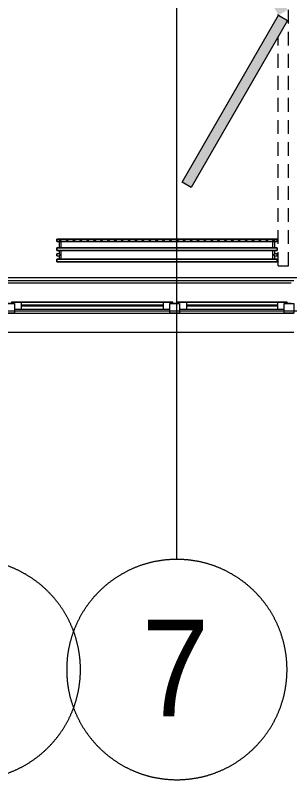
# Model space of a CAD drawing. Header units: millimetres. Extents: x 3914 to 443608, y -156176 to 78197.
# Drawn here: x 332756 to 334749, y -149483 to -143931 of the extents above; entities that cross this region are included whole.
import ezdxf

# ---------------------------------------------------------------- set-up
doc = ezdxf.new("R2010")
doc.units = ezdxf.units.MM
doc.linetypes.add('200_ШТРИХ__ш1_п0_6_', pattern=[160, 100, -60])
doc.linetypes.add('50_200_ШТРИХ_1Т_ш5_п1_п1_', pattern=[700, 500, -100, 0, -100])
doc.layers.add('A-AREA-PATT-3', color=7, linetype='Continuous', lineweight=5, true_color=0xe6fae8, transparency=1)
for name, color, linetype, lineweight, true_color in [('A-DOOR-3', 7, '200_ШТРИХ__ш1_п0_6_', 5, 0xc0c0c0), ('A-DOOR-FRAM-1', 7, 'Continuous', 5, 0xc0c0c0), ('M-EQPM-1', 7, 'Continuous', 9, 0xb2b2b2)]:
    doc.layers.add(name, color=color, linetype=linetype, lineweight=lineweight, true_color=true_color)
for name, color, linetype, lineweight in [('A-FLOR', 7, 'Continuous', 9), ('A-GLAZ', 7, 'Continuous', 9), ('A-GLAZ-1', 7, 'Continuous', 5), ('A-WALL', 7, 'Continuous', 5), ('I-WALL', 7, 'Continuous', 5), ('Оси', 7, 'Continuous', 9), ('Оси-1', 7, '50_200_ШТРИХ_1Т_ш5_п1_п1_', 9)]:
    doc.layers.add(name, color=color, linetype=linetype, lineweight=lineweight)
doc.styles.add('Arial', font='arial.ttf', dxfattribs={"width": 0.9, "height": 700})

# ---------------------------------------------------------------- blocks, each defined once
blk = doc.blocks.new('120_Окно_СКБ_2Ст - 120_Окно_СКБ_2Ст 2100х2500 _мал створка СЛЕВА_-V531-Объем проектирования 3 этажа')
at = {"layer": 'A-GLAZ'}
for p, q in [((-1050, -127), (-1050, -57)), ((-1050, -57), (-980, -57)), ((-980, -57), (-980, -127)), ((-220, -87), (-980, -87)), ((-980, -87), (-980, -127)), ((-930, -137), (-930, -87)), ((-270, -137), (-270, -87)), ((-220, -127), (-220, -57)), ((-220, -57), (-150, -57)), ((-220, -127), (-220, -87)), ((-150, -57), (-150, -127)), ((980, -87), (-150, -87)), ((-150, -87), (-150, -127)), ((-100, -137), (-100, -87)), ((930, -137), (930, -87)), ((980, -127), (980, -57)), ((980, -57), (1050, -57)), ((980, -127), (980, -87)), ((1050, -57), (1050, -127)), ((-980, -127), (-1050, -127)), ((-980, -127), (-1000, -127)), ((-1000, -127), (-1000, -137)), ((-1000, -137), (-200, -137)), ((-200, -137), (-1000, -137)), ((-150, -127), (-220, -127)), ((-200, -127), (-220, -127)), ((-200, -137), (-200, -127)), ((-150, -127), (-170, -127)), ((-170, -127), (-170, -137)), ((-170, -137), (1000, -137)), ((1000, -137), (-170, -137)), ((1050, -127), (980, -127)), ((1000, -127), (980, -127)), ((1000, -137), (1000, -127))]:
    blk.add_line(p, q, dxfattribs=at)
at = {"layer": 'A-GLAZ-1'}
for p, q in [((1050, -57), (-1050, -57)), ((-930, -107), (-270, -107)), ((-100, -107), (930, -107)), ((-1030, -127), (-1000, -127)), ((-270, -117), (-930, -117)), ((-200, -127), (-170, -127)), ((930, -117), (-100, -117)), ((1000, -127), (1030, -127))]:
    blk.add_line(p, q, dxfattribs=at)
blk = doc.blocks.new('radiator_prado_classic_z_tip_30_po exemplyaru - Classic Z Тип 30-500-V652-Объем проектирования 3 этажа')
at = {"layer": 'M-EQPM-1'}
for p, q in [((0, 228), (0, 210)), ((1600, 228), (0, 228)), ((0, 210), (0, 228)), ((0, 228), (12.5, 228)), ((12.5, 228), (37.5, 228)), ((37.5, 228), (12.5, 228)), ((12.5, 228), (37.5, 228)), ((12.5, 228), (17.5, 223)), ((12.5, 228), (17.5, 223)), ((32.5, 223), (17.5, 223)), ((17.5, 223), (32.5, 223)), ((32.5, 223), (37.5, 228)), ((37.5, 228), (32.5, 223)), ((37.5, 228), (62.5, 228)), ((62.5, 228), (87.5, 228)), ((87.5, 228), (62.5, 228)), ((62.5, 228), (87.5, 228)), ((62.5, 228), (67.5, 223)), ((62.5, 228), (67.5, 223)), ((82.5, 223), (67.5, 223)), ((67.5, 223), (82.5, 223)), ((82.5, 223), (87.5, 228)), ((87.5, 228), (82.5, 223)), ((87.5, 228), (112.5, 228)), ((112.5, 228), (137.5, 228)), ((137.5, 228), (112.5, 228)), ((112.5, 228), (137.5, 228)), ((112.5, 228), (117.5, 223)), ((112.5, 228), (117.5, 223)), ((132.5, 223), (117.5, 223)), ((117.5, 223), (132.5, 223)), ((132.5, 223), (137.5, 228)), ((137.5, 228), (132.5, 223)), ((137.5, 228), (162.5, 228)), ((162.5, 228), (187.5, 228)), ((187.5, 228), (162.5, 228)), ((162.5, 228), (187.5, 228)), ((162.5, 228), (167.5, 223)), ((162.5, 228), (167.5, 223)), ((182.5, 223), (167.5, 223)), ((167.5, 223), (182.5, 223)), ((182.5, 223), (187.5, 228)), ((187.5, 228), (182.5, 223)), ((187.5, 228), (212.3, 228)), ((212.5, 228), (237.5, 228)), ((237.5, 228), (212.5, 228)), ((212.5, 228), (237.5, 228)), ((212.5, 228), (217.5, 223)), ((212.5, 228), (217.5, 223)), ((232.5, 223), (217.5, 223)), ((217.5, 223), (232.5, 223)), ((232.5, 223), (237.5, 228)), ((237.5, 228), (232.5, 223)), ((237.5, 228), (262.5, 228)), ((262.5, 228), (287.5, 228)), ((287.5, 228), (262.5, 228)), ((262.5, 228), (287.5, 228)), ((262.5, 228), (267.5, 223)), ((262.5, 228), (267.5, 223)), ((282.5, 223), (267.5, 223)), ((267.5, 223), (282.5, 223)), ((282.5, 223), (287.5, 228)), ((287.5, 228), (282.5, 223)), ((287.5, 228), (312.5, 228)), ((312.5, 228), (337.5, 228)), ((337.5, 228), (312.5, 228)), ((312.5, 228), (337.5, 228)), ((312.5, 228), (317.5, 223)), ((312.5, 228), (317.5, 223)), ((332.5, 223), (317.5, 223)), ((317.5, 223), (332.5, 223)), ((332.5, 223), (337.5, 228)), ((337.5, 228), (332.5, 223)), ((337.5, 228), (362.5, 228)), ((362.5, 228), (387.5, 228)), ((387.5, 228), (362.5, 228)), ((362.5, 228), (387.5, 228)), ((362.5, 228), (367.5, 223)), ((362.5, 228), (367.5, 223)), ((382.5, 223), (367.5, 223)), ((367.5, 223), (382.5, 223)), ((382.5, 223), (387.5, 228)), ((387.5, 228), (382.5, 223)), ((387.5, 228), (412.5, 228)), ((412.5, 228), (437.5, 228)), ((437.5, 228), (412.5, 228)), ((412.5, 228), (437.5, 228)), ((412.5, 228), (417.5, 223)), ((412.5, 228), (417.5, 223)), ((432.5, 223), (417.5, 223)), ((417.5, 223), (432.5, 223)), ((432.5, 223), (437.5, 228)), ((437.5, 228), (432.5, 223)), ((437.5, 228), (462.5, 228)), ((462.5, 228), (487.5, 228)), ((487.5, 228), (462.5, 228)), ((462.5, 228), (487.5, 228)), ((462.5, 228), (467.5, 223)), ((462.5, 228), (467.5, 223)), ((482.5, 223), (467.5, 223)), ((467.5, 223), (482.5, 223)), ((482.5, 223), (487.5, 228)), ((487.5, 228), (482.5, 223)), ((487.5, 228), (512.5, 228)), ((512.5, 228), (537.5, 228)), ((537.5, 228), (512.5, 228)), ((512.5, 228), (537.5, 228)), ((512.5, 228), (517.5, 223)), ((512.5, 228), (517.5, 223)), ((532.5, 223), (517.5, 223)), ((517.5, 223), (532.5, 223)), ((532.5, 223), (537.5, 228)), ((537.5, 228), (532.5, 223)), ((537.5, 228), (562.5, 228)), ((562.5, 228), (587.5, 228)), ((587.5, 228), (562.5, 228)), ((562.5, 228), (587.5, 228)), ((562.5, 228), (567.5, 223)), ((562.5, 228), (567.5, 223)), ((582.5, 223), (567.5, 223)), ((567.5, 223), (582.5, 223)), ((582.5, 223), (587.5, 228)), ((587.5, 228), (582.5, 223)), ((587.5, 228), (612.5, 228)), ((612.5, 228), (637.5, 228)), ((637.5, 228), (612.5, 228)), ((612.5, 228), (637.5, 228)), ((612.5, 228), (617.5, 223)), ((612.5, 228), (617.5, 223)), ((632.5, 223), (617.5, 223)), ((617.5, 223), (632.5, 223)), ((632.5, 223), (637.5, 228)), ((637.5, 228), (632.5, 223)), ((637.5, 228), (662.5, 228)), ((662.5, 228), (687.5, 228)), ((687.5, 228), (662.5, 228)), ((662.5, 228), (687.5, 228)), ((662.5, 228), (667.5, 223)), ((662.5, 228), (667.5, 223)), ((682.5, 223), (667.5, 223)), ((667.5, 223), (682.5, 223)), ((682.5, 223), (687.5, 228)), ((687.5, 228), (682.5, 223)), ((687.5, 228), (712.5, 228)), ((712.5, 228), (737.5, 228)), ((737.5, 228), (712.5, 228)), ((712.5, 228), (737.5, 228)), ((712.5, 228), (717.5, 223)), ((712.5, 228), (717.5, 223)), ((732.5, 223), (717.5, 223)), ((717.5, 223), (732.5, 223)), ((732.5, 223), (737.5, 228)), ((737.5, 228), (732.5, 223)), ((737.5, 228), (762.5, 228)), ((762.5, 228), (787.5, 228)), ((787.5, 228), (762.5, 228)), ((762.5, 228), (787.5, 228)), ((762.5, 228), (767.5, 223)), ((762.5, 228), (767.5, 223)), ((782.5, 223), (767.5, 223)), ((767.5, 223), (782.5, 223)), ((782.5, 223), (787.5, 228)), ((787.5, 228), (782.5, 223)), ((787.5, 228), (812.5, 228)), ((812.5, 228), (837.5, 228)), ((837.5, 228), (812.5, 228)), ((812.5, 228), (837.5, 228)), ((812.5, 228), (817.5, 223)), ((812.5, 228), (817.5, 223)), ((832.5, 223), (817.5, 223)), ((817.5, 223), (832.5, 223)), ((832.5, 223), (837.5, 228)), ((837.5, 228), (832.5, 223)), ((837.5, 228), (862.5, 228)), ((862.5, 228), (887.5, 228)), ((887.5, 228), (862.5, 228)), ((862.5, 228), (887.5, 228)), ((862.5, 228), (867.5, 223)), ((862.5, 228), (867.5, 223)), ((882.5, 223), (867.5, 223)), ((867.5, 223), (882.5, 223)), ((882.5, 223), (887.5, 228)), ((887.5, 228), (882.5, 223)), ((887.5, 228), (912.5, 228)), ((912.5, 228), (937.5, 228)), ((937.5, 228), (912.5, 228)), ((912.5, 228), (937.5, 228)), ((912.5, 228), (917.5, 223)), ((912.5, 228), (917.5, 223)), ((932.5, 223), (917.5, 223)), ((917.5, 223), (932.5, 223)), ((932.5, 223), (937.5, 228)), ((937.5, 228), (932.5, 223)), ((937.5, 228), (962.5, 228)), ((962.5, 228), (987.5, 228)), ((987.5, 228), (962.5, 228)), ((962.5, 228), (987.5, 228)), ((962.5, 228), (967.5, 223)), ((962.5, 228), (967.5, 223)), ((982.5, 223), (967.5, 223)), ((967.5, 223), (982.5, 223)), ((982.5, 223), (987.5, 228)), ((987.5, 228), (982.5, 223)), ((987.5, 228), (1012.5, 228)), ((1012.5, 228), (1037.5, 228)), ((1037.5, 228), (1012.5, 228)), ((1012.5, 228), (1037.5, 228)), ((1012.5, 228), (1017.5, 223)), ((1012.5, 228), (1017.5, 223)), ((1032.5, 223), (1017.5, 223)), ((1017.5, 223), (1032.5, 223)), ((1032.5, 223), (1037.5, 228)), ((1037.5, 228), (1032.5, 223)), ((1037.5, 228), (1062.5, 228)), ((1062.5, 228), (1087.5, 228)), ((1087.5, 228), (1062.5, 228)), ((1062.5, 228), (1087.5, 228)), ((1062.5, 228), (1067.5, 223)), ((1062.5, 228), (1067.5, 223)), ((1082.5, 223), (1067.5, 223)), ((1067.5, 223), (1082.5, 223)), ((1082.5, 223), (1087.5, 228)), ((1087.5, 228), (1082.5, 223)), ((1087.5, 228), (1112.5, 228)), ((1112.5, 228), (1137.5, 228)), ((1137.5, 228), (1112.5, 228)), ((1112.5, 228), (1137.5, 228)), ((1112.5, 228), (1117.5, 223)), ((1112.5, 228), (1117.5, 223)), ((1132.5, 223), (1117.5, 223)), ((1117.5, 223), (1132.5, 223)), ((1132.5, 223), (1137.5, 228)), ((1137.5, 228), (1132.5, 223)), ((1137.5, 228), (1162.5, 228)), ((1162.5, 228), (1187.5, 228)), ((1187.5, 228), (1162.5, 228)), ((1162.5, 228), (1187.5, 228)), ((1162.5, 228), (1167.5, 223)), ((1162.5, 228), (1167.5, 223)), ((1182.5, 223), (1167.5, 223)), ((1167.5, 223), (1182.5, 223)), ((1182.5, 223), (1187.5, 228)), ((1187.5, 228), (1182.5, 223)), ((1187.5, 228), (1212.5, 228)), ((1212.5, 228), (1237.5, 228)), ((1237.5, 228), (1212.5, 228)), ((1212.5, 228), (1237.5, 228)), ((1212.5, 228), (1217.5, 223)), ((1212.5, 228), (1217.5, 223)), ((1232.5, 223), (1217.5, 223)), ((1217.5, 223), (1232.5, 223)), ((1232.5, 223), (1237.5, 228)), ((1237.5, 228), (1232.5, 223)), ((1237.5, 228), (1262.5, 228)), ((1262.5, 228), (1287.5, 228)), ((1287.5, 228), (1262.5, 228)), ((1262.5, 228), (1287.5, 228)), ((1262.5, 228), (1267.5, 223)), ((1262.5, 228), (1267.5, 223)), ((1282.5, 223), (1267.5, 223)), ((1267.5, 223), (1282.5, 223)), ((1282.5, 223), (1287.5, 228)), ((1287.5, 228), (1282.5, 223)), ((1287.5, 228), (1312.5, 228)), ((1312.5, 228), (1337.5, 228)), ((1337.5, 228), (1312.5, 228)), ((1312.5, 228), (1337.5, 228)), ((1312.5, 228), (1317.5, 223)), ((1312.5, 228), (1317.5, 223)), ((1332.5, 223), (1317.5, 223)), ((1317.5, 223), (1332.5, 223)), ((1332.5, 223), (1337.5, 228)), ((1337.5, 228), (1332.5, 223)), ((1337.5, 228), (1362.5, 228)), ((1362.5, 228), (1387.5, 228)), ((1387.5, 228), (1362.5, 228)), ((1362.5, 228), (1387.5, 228)), ((1362.5, 228), (1367.5, 223)), ((1362.5, 228), (1367.5, 223)), ((1382.5, 223), (1367.5, 223)), ((1367.5, 223), (1382.5, 223)), ((1382.5, 223), (1387.5, 228)), ((1387.5, 228), (1382.5, 223)), ((1387.5, 228), (1412.5, 228)), ((1412.5, 228), (1437.5, 228)), ((1437.5, 228), (1412.5, 228)), ((1412.5, 228), (1437.5, 228)), ((1412.5, 228), (1417.5, 223)), ((1412.5, 228), (1417.5, 223)), ((1432.5, 223), (1417.5, 223)), ((1417.5, 223), (1432.5, 223)), ((1432.5, 223), (1437.5, 228)), ((1437.5, 228), (1432.5, 223)), ((1437.5, 228), (1462.5, 228)), ((1462.5, 228), (1487.5, 228)), ((1487.5, 228), (1462.5, 228)), ((1462.5, 228), (1487.5, 228)), ((1462.5, 228), (1467.5, 223)), ((1462.5, 228), (1467.5, 223)), ((1482.5, 223), (1467.5, 223)), ((1467.5, 223), (1482.5, 223)), ((1482.5, 223), (1487.5, 228)), ((1487.5, 228), (1482.5, 223)), ((1487.5, 228), (1512.5, 228)), ((1512.5, 228), (1537.5, 228)), ((1537.5, 228), (1512.5, 228)), ((1512.5, 228), (1537.5, 228)), ((1512.5, 228), (1517.5, 223)), ((1512.5, 228), (1517.5, 223)), ((1532.5, 223), (1517.5, 223)), ((1517.5, 223), (1532.5, 223)), ((1532.5, 223), (1537.5, 228)), ((1537.5, 228), (1532.5, 223)), ((1537.5, 228), (1562.5, 228)), ((1562.5, 228), (1587.5, 228)), ((1587.5, 228), (1562.5, 228)), ((1562.5, 228), (1587.5, 228)), ((1562.5, 228), (1567.5, 223)), ((1562.5, 228), (1567.5, 223)), ((1582.5, 223), (1567.5, 223)), ((1567.5, 223), (1582.5, 223)), ((1582.5, 223), (1587.5, 228)), ((1587.5, 228), (1582.5, 223)), ((1587.5, 228), (1600, 228)), ((1600, 210), (1600, 228)), ((1600, 228), (1600, 210)), ((0, 210), (1600, 210)), ((17.8, 210), (0, 210)), ((17.5, 210), (17.5, 164)), ((17.5, 210), (17.5, 164)), ((17.8, 210), (17.5, 210)), ((17.5, 210), (17.8, 210)), ((17.8, 210), (17.5, 210)), ((17.5, 210), (18.5, 210)), ((32.2, 210), (17.8, 210)), ((17.8, 210), (18.5, 210)), ((18.5, 210), (17.8, 210)), ((18.5, 210), (21.2, 210)), ((26.9, 210), (18.5, 210)), ((18.5, 210), (21.2, 210)), ((21.2, 210), (32.2, 210)), ((21.2, 210), (32.5, 210)), ((30.3, 210), (26.9, 210)), ((32.2, 210), (30.3, 210)), ((32.5, 210), (32.2, 210)), ((32.2, 210), (32.5, 210)), ((32.5, 210), (32.2, 210)), ((1567.8, 210), (32.2, 210)), ((32.5, 164), (32.5, 210)), ((32.5, 164), (32.5, 210)), ((1567.5, 210), (1567.5, 164)), ((1567.5, 210), (1567.5, 164)), ((1567.8, 210), (1567.5, 210)), ((1567.5, 210), (1568.5, 210)), ((1567.8, 210), (1567.5, 210)), ((1567.5, 210), (1567.8, 210)), ((1581.5, 210), (1567.8, 210)), ((1582.2, 210), (1567.8, 210)), ((1567.8, 210), (1571.2, 210)), ((1568.5, 210), (1582.5, 210)), ((1571.2, 210), (1582.2, 210)), ((1582.2, 210), (1581.5, 210)), ((1582.5, 210), (1582.2, 210)), ((1582.5, 210), (1582.2, 210)), ((1582.2, 210), (1582.5, 210)), ((1600, 210), (1582.2, 210)), ((1582.5, 164), (1582.5, 210)), ((1582.5, 164), (1582.5, 210)), ((1600, 164), (0, 164)), ((0, 164), (0, 146)), ((0, 146), (0, 164)), ((0, 164), (17.8, 164)), ((0, 146), (1600, 146)), ((18.5, 146), (0, 146)), ((17.5, 121.5), (0, 121.5)), ((17.5, 121.5), (0, 121.5)), ((0, 121.5), (0, 120.5)), ((0, 106.5), (0, 121.5)), ((0, 120.5), (0, 110.2)), ((0, 120.5), (0, 119.3)), ((0, 114), (0, 120.5)), ((0, 120.5), (0, 120.5)), ((0, 119.3), (0, 117.8)), ((0, 117.8), (0, 114)), ((0, 114), (0, 110.2)), ((0, 107.5), (0, 114)), ((17.8, 164), (17.5, 164)), ((17.5, 164), (17.8, 164)), ((17.8, 164), (17.5, 164)), ((17.5, 164), (18.5, 164)), ((17.5, 146), (17.5, 121.5)), ((17.5, 146), (17.5, 121.5)), ((17.5, 146), (17.8, 146)), ((17.8, 146), (17.5, 146)), ((17.5, 146), (17.8, 146)), ((25, 146), (17.5, 146)), ((32.2, 164), (17.8, 164)), ((17.8, 164), (19.7, 164)), ((19.7, 164), (17.8, 164)), ((17.8, 146), (18.5, 146)), ((18.5, 146), (17.8, 146)), ((17.8, 146), (18.5, 146)), ((18.5, 164), (26.9, 164)), ((18.5, 146), (32.2, 146)), ((26.9, 146), (18.5, 146)), ((18.5, 146), (23.1, 146)), ((19.7, 164), (23.1, 164)), ((23.1, 164), (19.7, 164)), ((23.1, 164), (32.2, 164)), ((32.2, 164), (23.1, 164)), ((23.1, 146), (28.8, 146)), ((32.2, 146), (25, 146)), ((26.9, 164), (32.5, 164)), ((30.3, 146), (26.9, 146)), ((28.8, 146), (32.2, 146)), ((32.2, 146), (30.3, 146)), ((32.5, 164), (32.2, 164)), ((32.2, 164), (32.5, 164)), ((32.5, 164), (32.2, 164)), ((32.2, 164), (1567.8, 164)), ((32.2, 146), (32.5, 146)), ((32.5, 146), (32.2, 146)), ((32.2, 146), (32.5, 146)), ((32.5, 146), (32.2, 146)), ((1567.8, 146), (32.2, 146)), ((32.5, 82), (32.5, 146)), ((32.5, 82), (32.5, 146)), ((1567.8, 164), (1567.5, 164)), ((1567.5, 164), (1571.2, 164)), ((1567.8, 164), (1567.5, 164)), ((1567.5, 164), (1567.8, 164)), ((1567.5, 146), (1567.5, 82)), ((1567.5, 146), (1567.5, 82)), ((1567.5, 146), (1567.8, 146)), ((1573.1, 146), (1567.5, 146)), ((1567.5, 146), (1567.8, 146)), ((1567.8, 146), (1567.5, 146)), ((1581.5, 164), (1567.8, 164)), ((1582.2, 164), (1567.8, 164)), ((1567.8, 164), (1582.2, 164)), ((1567.8, 146), (1581.5, 146)), ((1567.8, 146), (1575, 146)), ((1581.5, 146), (1567.8, 146)), ((1571.2, 164), (1582.5, 164)), ((1582.5, 146), (1573.1, 146)), ((1575, 146), (1581.5, 146)), ((1582.2, 164), (1581.5, 164)), ((1581.5, 146), (1582.2, 146)), ((1581.5, 146), (1582.5, 146)), ((1582.2, 146), (1581.5, 146)), ((1600, 146), (1581.5, 146)), ((1582.5, 164), (1582.2, 164)), ((1582.5, 164), (1582.2, 164)), ((1582.2, 164), (1582.5, 164)), ((1582.2, 164), (1600, 164)), ((1582.2, 146), (1582.5, 146)), ((1582.5, 146), (1582.2, 146)), ((1582.5, 121.5), (1582.5, 146)), ((1582.5, 121.5), (1582.5, 146)), ((1600, 121.5), (1582.5, 121.5)), ((1600, 121.5), (1582.5, 121.5)), ((1600, 146), (1600, 164)), ((1600, 164), (1600, 146)), ((1600, 121.5), (1600, 106.5)), ((1600, 120.5), (1600, 121.5)), ((1600, 121.5), (1600, 120.5)), ((1600, 120.5), (1600, 121.5)), ((1600, 110.2), (1600, 120.5)), ((1600, 120.5), (1600, 110.2)), ((1600, 107.5), (1600, 120.5)), ((0, 110.2), (0, 108.7)), ((0, 110.2), (0, 107.5)), ((0, 108.7), (0, 107.5)), ((0, 107.5), (0, 106.5)), ((0, 107.5), (0, 107.5)), ((0, 106.5), (17.5, 106.5)), ((0, 106.5), (17.5, 106.5)), ((1600, 82), (0, 82)), ((0, 82), (0, 64)), ((0, 64), (0, 82)), ((0, 82), (18.5, 82)), ((1600, 64), (0, 64)), ((0, 64), (1600, 64)), ((17.5, 106.5), (17.5, 82)), ((17.5, 106.5), (17.5, 82)), ((17.8, 82), (17.5, 82)), ((17.5, 82), (18.5, 82)), ((18.5, 82), (17.5, 82)), ((17.5, 82), (21.2, 82)), ((18.5, 82), (17.8, 82)), ((32.2, 82), (18.5, 82)), ((18.5, 82), (23.1, 82)), ((32.2, 82), (18.5, 82)), ((21.2, 82), (32.5, 82)), ((23.1, 82), (32.2, 82)), ((32.5, 82), (32.2, 82)), ((32.2, 82), (32.5, 82)), ((32.5, 82), (32.2, 82)), ((32.2, 82), (1567.8, 82)), ((1567.8, 82), (1567.5, 82)), ((1567.5, 82), (1571.2, 82)), ((1567.8, 82), (1567.5, 82)), ((1567.5, 82), (1567.8, 82)), ((1580.3, 82), (1567.8, 82)), ((1581.5, 82), (1567.8, 82)), ((1567.8, 82), (1581.5, 82)), ((1571.2, 82), (1575, 82)), ((1575, 82), (1582.5, 82)), ((1581.5, 82), (1580.3, 82)), ((1582.5, 82), (1581.5, 82)), ((1582.5, 82), (1581.5, 82)), ((1581.5, 82), (1582.5, 82)), ((1581.5, 82), (1600, 82)), ((1582.5, 82), (1582.5, 106.5)), ((1582.5, 106.5), (1600, 106.5)), ((1582.5, 82), (1582.5, 106.5)), ((1582.5, 106.5), (1600, 106.5)), ((1600, 107.5), (1600, 110.2)), ((1600, 110.2), (1600, 107.5)), ((1600, 106.5), (1600, 107.5)), ((1600, 107.5), (1600, 106.5)), ((1600, 106.5), (1600, 107.5)), ((1600, 64), (1600, 82)), ((1600, 82), (1600, 64))]:
    blk.add_line(p, q, dxfattribs=at)
for points, knots in [([(18.5, 120.5), (18.4, 120.6), (18.3, 120.7), (18.1, 120.9), (17.9, 121.1), (17.8, 121.2), (17.7, 121.3), (17.5, 121.5), (17.5, 121.5), (17.5, 121.5)], [0.7142857, 0.7142857, 0.7142857, 0.7142857, 0.75, 0.7857143, 0.8214286, 0.8571429, 0.8928571, 0.9285714, 1, 1, 1, 1]), ([(17.5, 121.5), (17.5, 121.5), (17.5, 121.5), (17.7, 121.3), (17.8, 121.2), (17.9, 121.1), (18.1, 120.9), (18.3, 120.7), (18.4, 120.6), (18.5, 120.5)], [0, 0, 0, 0, 0.0714286, 0.1071429, 0.1428571, 0.1785714, 0.2142857, 0.25, 0.2857143, 0.2857143, 0.2857143, 0.2857143]), ([(17.5, 121.5), (17.5, 121.5), (17.5, 121.5), (17.7, 121.3), (17.8, 121.2), (17.9, 121.1), (18.1, 120.9), (18.3, 120.7), (18.4, 120.6), (18.5, 120.5)], [0, 0, 0, 0, 0.0714286, 0.1071429, 0.1428571, 0.1785714, 0.2142857, 0.25, 0.2857143, 0.2857143, 0.2857143, 0.2857143]), ([(25, 114), (24.5, 114.5), (23.6, 115.4), (22.4, 116.6), (21.6, 117.4), (21.1, 117.9), (20.8, 118.2), (20.5, 118.5), (20.2, 118.8), (19.8, 119.1), (19.6, 119.4), (19.3, 119.7), (19, 120), (18.7, 120.3), (18.5, 120.5), (18.3, 120.7), (18.1, 120.9), (17.9, 121.1), (17.8, 121.2), (17.7, 121.3), (17.5, 121.5), (17.5, 121.5), (17.5, 121.5)], [0, 0, 0, 0, 0.142857, 0.285714, 0.357143, 0.392857, 0.428571, 0.464286, 0.5, 0.535714, 0.571429, 0.607143, 0.642857, 0.678571, 0.714286, 0.75, 0.785714, 0.821429, 0.857143, 0.892857, 0.928571, 1, 1, 1, 1]), ([(17.5, 106.5), (17.5, 106.5), (17.5, 106.5), (17.7, 106.7), (17.8, 106.8), (17.9, 106.9), (18.1, 107.1), (18.3, 107.3), (18.5, 107.5), (18.7, 107.7), (19, 108), (19.3, 108.3), (19.6, 108.6), (19.8, 108.9), (20.3, 109.3), (20.7, 109.7), (21.1, 110.1), (21.6, 110.6), (22.4, 111.4), (23.6, 112.6), (24.5, 113.5), (25, 114)], [0, 0, 0, 0, 0.071429, 0.107143, 0.142857, 0.178571, 0.214286, 0.25, 0.285714, 0.321429, 0.357143, 0.392857, 0.428571, 0.464286, 0.5, 0.571429, 0.607143, 0.642857, 0.714286, 0.857143, 1, 1, 1, 1]), ([(22.1, 116.9), (21.9, 117.1), (21.6, 117.4), (21.1, 117.9), (20.8, 118.2), (20.5, 118.5), (20.2, 118.8), (19.9, 119.2), (19.7, 119.3), (19.6, 119.4)], [0.2857143, 0.2857143, 0.2857143, 0.2857143, 0.3571429, 0.3928571, 0.4285714, 0.4642857, 0.5, 0.5357143, 0.5714286, 0.5714286, 0.5714286, 0.5714286]), ([(19.6, 119.4), (19.7, 119.3), (19.9, 119.2), (20.3, 118.7), (20.7, 118.3), (21.1, 117.9), (21.6, 117.4), (21.9, 117.1), (22.1, 116.9)], [0.4285714, 0.4285714, 0.4285714, 0.4285714, 0.4642857, 0.5, 0.5714286, 0.6071429, 0.6428571, 0.7142857, 0.7142857, 0.7142857, 0.7142857]), ([(19.6, 119.4), (19.7, 119.3), (19.8, 119.1), (20.3, 118.7), (20.7, 118.3), (21.1, 117.9), (21.6, 117.4), (21.9, 117.1), (22.1, 116.9)], [0.4285714, 0.4285714, 0.4285714, 0.4285714, 0.4642857, 0.5, 0.5714286, 0.6071429, 0.6428571, 0.7142857, 0.7142857, 0.7142857, 0.7142857]), ([(19.6, 108.6), (19.7, 108.7), (19.9, 108.8), (20.3, 109.3), (20.7, 109.7), (21.1, 110.1), (21.6, 110.6), (21.9, 110.9), (22.1, 111.1)], [0.4285714, 0.4285714, 0.4285714, 0.4285714, 0.4642857, 0.5, 0.5714286, 0.6071429, 0.6428571, 0.7142857, 0.7142857, 0.7142857, 0.7142857]), ([(22.1, 111.1), (21.9, 110.9), (21.6, 110.6), (21.1, 110.1), (20.8, 109.8), (20.5, 109.5), (20.2, 109.2), (19.9, 108.8), (19.7, 108.7), (19.6, 108.6)], [0.2857143, 0.2857143, 0.2857143, 0.2857143, 0.3571429, 0.3928571, 0.4285714, 0.4642857, 0.5, 0.5357143, 0.5714286, 0.5714286, 0.5714286, 0.5714286]), ([(22.1, 111.1), (21.9, 110.9), (21.6, 110.6), (21.1, 110.1), (20.8, 109.8), (20.5, 109.5), (20.2, 109.2), (19.8, 108.9), (19.7, 108.7), (19.6, 108.6)], [0.2857143, 0.2857143, 0.2857143, 0.2857143, 0.3571429, 0.3928571, 0.4285714, 0.4642857, 0.5, 0.5357143, 0.5714286, 0.5714286, 0.5714286, 0.5714286]), ([(1575, 114), (1575.5, 114.5), (1576.4, 115.4), (1577.6, 116.6), (1578.4, 117.4), (1578.9, 117.9), (1579.2, 118.2), (1579.5, 118.5), (1579.8, 118.8), (1580.1, 119.2), (1580.4, 119.4), (1580.7, 119.7), (1581, 120), (1581.3, 120.3), (1581.5, 120.5), (1581.7, 120.7), (1581.9, 120.9), (1582.1, 121.1), (1582.2, 121.2), (1582.3, 121.3), (1582.5, 121.5), (1582.5, 121.5), (1582.5, 121.5)], [0, 0, 0, 0, 0.142857, 0.285714, 0.357143, 0.392857, 0.428571, 0.464286, 0.5, 0.535714, 0.571429, 0.607143, 0.642857, 0.678571, 0.714286, 0.75, 0.785714, 0.821429, 0.857143, 0.892857, 0.928571, 1, 1, 1, 1]), ([(1582.5, 106.5), (1582.5, 106.5), (1582.5, 106.5), (1582.3, 106.7), (1582.2, 106.8), (1582.1, 106.9), (1581.9, 107.1), (1581.7, 107.3), (1581.5, 107.5), (1581.3, 107.7), (1581, 108), (1580.7, 108.3), (1580.4, 108.6), (1580.1, 108.8), (1579.7, 109.3), (1579.3, 109.7), (1578.9, 110.1), (1578.4, 110.6), (1577.6, 111.4), (1576.4, 112.6), (1575.5, 113.5), (1575, 114)], [0, 0, 0, 0, 0.071429, 0.107143, 0.142857, 0.178571, 0.214286, 0.25, 0.285714, 0.321429, 0.357143, 0.392857, 0.428571, 0.464286, 0.5, 0.571429, 0.607143, 0.642857, 0.714286, 0.857143, 1, 1, 1, 1]), ([(1577.9, 116.9), (1578.1, 117.1), (1578.4, 117.4), (1578.9, 117.9), (1579.2, 118.2), (1579.5, 118.5), (1579.8, 118.8), (1580.1, 119.2), (1580.3, 119.3), (1580.4, 119.4)], [0.2857143, 0.2857143, 0.2857143, 0.2857143, 0.3571429, 0.3928571, 0.4285714, 0.4642857, 0.5, 0.5357143, 0.5714286, 0.5714286, 0.5714286, 0.5714286]), ([(1579.2, 118.2), (1579.1, 118.1), (1578.9, 117.9), (1578.4, 117.4), (1578.1, 117.1), (1577.9, 116.9)], [0.5714286, 0.5714286, 0.5714286, 0.5714286, 0.6071429, 0.6428571, 0.7142857, 0.7142857, 0.7142857, 0.7142857]), ([(1579.2, 118.2), (1579.1, 118.1), (1578.9, 117.9), (1578.4, 117.4), (1578.1, 117.1), (1577.9, 116.9)], [0.5714286, 0.5714286, 0.5714286, 0.5714286, 0.6071429, 0.6428571, 0.7142857, 0.7142857, 0.7142857, 0.7142857]), ([(1577.9, 111.1), (1578.1, 110.9), (1578.4, 110.6), (1578.9, 110.1), (1579.1, 109.9), (1579.2, 109.8)], [0.2857143, 0.2857143, 0.2857143, 0.2857143, 0.3571429, 0.3928571, 0.4285714, 0.4285714, 0.4285714, 0.4285714]), ([(1577.9, 111.1), (1578.1, 110.9), (1578.4, 110.6), (1578.9, 110.1), (1579.1, 109.9), (1579.2, 109.8)], [0.2857143, 0.2857143, 0.2857143, 0.2857143, 0.3571429, 0.3928571, 0.4285714, 0.4285714, 0.4285714, 0.4285714]), ([(1580.4, 108.6), (1580.3, 108.7), (1580.1, 108.8), (1579.7, 109.3), (1579.3, 109.7), (1578.9, 110.1), (1578.4, 110.6), (1578.1, 110.9), (1577.9, 111.1)], [0.4285714, 0.4285714, 0.4285714, 0.4285714, 0.4642857, 0.5, 0.5714286, 0.6071429, 0.6428571, 0.7142857, 0.7142857, 0.7142857, 0.7142857]), ([(1580.4, 119.4), (1580.3, 119.3), (1580.1, 119.2), (1579.7, 118.7), (1579.4, 118.4), (1579.2, 118.2)], [0.4285714, 0.4285714, 0.4285714, 0.4285714, 0.4642857, 0.5, 0.5714286, 0.5714286, 0.5714286, 0.5714286]), ([(1580.4, 119.4), (1580.3, 119.3), (1580.1, 119.2), (1579.7, 118.7), (1579.4, 118.4), (1579.2, 118.2)], [0.4285714, 0.4285714, 0.4285714, 0.4285714, 0.4642857, 0.5, 0.5714286, 0.5714286, 0.5714286, 0.5714286]), ([(1582.5, 121.5), (1582.5, 121.5), (1582.5, 121.5), (1582.3, 121.3), (1582.2, 121.2), (1582.1, 121.1), (1581.9, 120.9), (1581.7, 120.7), (1581.6, 120.6), (1581.5, 120.5)], [0, 0, 0, 0, 0.0714286, 0.1071429, 0.1428571, 0.1785714, 0.2142857, 0.25, 0.2857143, 0.2857143, 0.2857143, 0.2857143]), ([(1582.5, 121.5), (1582.5, 121.5), (1582.5, 121.5), (1582.3, 121.3), (1582.2, 121.2), (1582.1, 121.1), (1581.9, 120.9), (1581.7, 120.7), (1581.6, 120.6), (1581.5, 120.5)], [0, 0, 0, 0, 0.0714286, 0.1071429, 0.1428571, 0.1785714, 0.2142857, 0.25, 0.2857143, 0.2857143, 0.2857143, 0.2857143]), ([(1581.5, 120.5), (1581.6, 120.6), (1581.7, 120.7), (1581.9, 120.9), (1582.1, 121.1), (1582.2, 121.2), (1582.3, 121.3), (1582.5, 121.5), (1582.5, 121.5), (1582.5, 121.5)], [0.7142857, 0.7142857, 0.7142857, 0.7142857, 0.75, 0.7857143, 0.8214286, 0.8571429, 0.8928571, 0.9285714, 1, 1, 1, 1]), ([(17.5, 106.5), (17.5, 106.5), (17.5, 106.5), (17.7, 106.7), (17.8, 106.8), (17.9, 106.9), (18.1, 107.1), (18.3, 107.3), (18.4, 107.4), (18.5, 107.5)], [0, 0, 0, 0, 0.0714286, 0.1071429, 0.1428571, 0.1785714, 0.2142857, 0.25, 0.2857143, 0.2857143, 0.2857143, 0.2857143]), ([(18.5, 107.5), (18.4, 107.4), (18.3, 107.3), (18.1, 107.1), (17.9, 106.9), (17.8, 106.8), (17.7, 106.7), (17.5, 106.5), (17.5, 106.5), (17.5, 106.5)], [0.7142857, 0.7142857, 0.7142857, 0.7142857, 0.75, 0.7857143, 0.8214286, 0.8571429, 0.8928571, 0.9285714, 1, 1, 1, 1]), ([(18.5, 107.5), (18.4, 107.4), (18.3, 107.3), (18.1, 107.1), (17.9, 106.9), (17.8, 106.8), (17.7, 106.7), (17.5, 106.5), (17.5, 106.5), (17.5, 106.5)], [0.7142857, 0.7142857, 0.7142857, 0.7142857, 0.75, 0.7857143, 0.8214286, 0.8571429, 0.8928571, 0.9285714, 1, 1, 1, 1]), ([(1581.5, 107.5), (1581.6, 107.4), (1581.7, 107.3), (1581.9, 107.1), (1582.1, 106.9), (1582.2, 106.8), (1582.3, 106.7), (1582.5, 106.5), (1582.5, 106.5), (1582.5, 106.5)], [0.7142857, 0.7142857, 0.7142857, 0.7142857, 0.75, 0.7857143, 0.8214286, 0.8571429, 0.8928571, 0.9285714, 1, 1, 1, 1]), ([(1581.5, 107.5), (1581.6, 107.4), (1581.7, 107.3), (1581.9, 107.1), (1582.1, 106.9), (1582.2, 106.8), (1582.3, 106.7), (1582.5, 106.5), (1582.5, 106.5), (1582.5, 106.5)], [0.7142857, 0.7142857, 0.7142857, 0.7142857, 0.75, 0.7857143, 0.8214286, 0.8571429, 0.8928571, 0.9285714, 1, 1, 1, 1]), ([(1582.5, 106.5), (1582.5, 106.5), (1582.5, 106.5), (1582.3, 106.7), (1582.2, 106.8), (1582.1, 106.9), (1581.9, 107.1), (1581.7, 107.3), (1581.6, 107.4), (1581.5, 107.5)], [0, 0, 0, 0, 0.0714286, 0.1071429, 0.1428571, 0.1785714, 0.2142857, 0.25, 0.2857143, 0.2857143, 0.2857143, 0.2857143])]:
    blk.add_open_spline(points, degree=3, knots=knots, dxfattribs=at)
for points in [[(19.6, 119.4), (19.5, 119.5), (19.3, 119.7), (19, 120), (18.7, 120.3), (18.6, 120.4), (18.5, 120.5)], [(18.5, 120.5), (18.6, 120.4), (18.7, 120.3), (19, 120), (19.3, 119.7), (19.5, 119.5), (19.6, 119.4)], [(18.5, 120.5), (18.6, 120.4), (18.7, 120.3), (19, 120), (19.3, 119.7), (19.5, 119.5), (19.6, 119.4)], [(25, 114), (24.5, 114.5), (23.6, 115.4), (22.6, 116.4), (22.1, 116.9)], [(22.1, 116.9), (22.6, 116.4), (23.1, 115.9), (23.6, 115.4)], [(22.1, 116.9), (22.6, 116.4), (23.6, 115.4), (24.5, 114.5), (25, 114)], [(22.1, 111.1), (22.6, 111.6), (23.6, 112.6), (24.5, 113.5), (25, 114)], [(25, 114), (24.5, 113.5), (23.6, 112.6), (22.6, 111.6), (22.1, 111.1)], [(23.6, 112.6), (23.1, 112.1), (22.6, 111.6), (22.1, 111.1)], [(23.6, 115.4), (24, 115), (24.5, 114.5), (25, 114)], [(25, 114), (24.5, 113.5), (24, 113), (23.6, 112.6)], [(1577.9, 116.9), (1577.4, 116.4), (1576.4, 115.4), (1575.5, 114.5), (1575, 114)], [(1577.9, 116.9), (1577.4, 116.4), (1576.4, 115.4), (1575.5, 114.5), (1575, 114)], [(1575, 114), (1575.5, 114.5), (1576, 115), (1576.4, 115.4)], [(1575, 114), (1575.5, 113.5), (1576.4, 112.6), (1577.4, 111.6), (1577.9, 111.1)], [(1575, 114), (1575.5, 113.5), (1576.4, 112.6), (1577.4, 111.6), (1577.9, 111.1)], [(1577.9, 111.1), (1577.4, 111.6), (1576.4, 112.6), (1575.5, 113.5), (1575, 114)], [(1576.4, 115.4), (1576.9, 115.9), (1577.4, 116.4), (1577.9, 116.9)], [(1581.5, 120.5), (1581.4, 120.4), (1581.3, 120.3), (1581, 120), (1580.7, 119.7), (1580.5, 119.5), (1580.4, 119.4)], [(1581.5, 120.5), (1581.4, 120.4), (1581.3, 120.3), (1581, 120), (1580.7, 119.7), (1580.5, 119.5), (1580.4, 119.4)], [(1580.4, 119.4), (1580.5, 119.5), (1580.7, 119.7), (1581, 120), (1581.3, 120.3), (1581.4, 120.4), (1581.5, 120.5)], [(18.5, 107.5), (18.6, 107.6), (18.7, 107.7), (19, 108), (19.3, 108.3), (19.5, 108.5), (19.6, 108.6)], [(19.6, 108.6), (19.5, 108.5), (19.3, 108.3), (19, 108), (18.7, 107.7), (18.6, 107.6), (18.5, 107.5)], [(19.6, 108.6), (19.5, 108.5), (19.3, 108.3), (19, 108), (18.7, 107.7), (18.6, 107.6), (18.5, 107.5)], [(1579.2, 109.8), (1579.3, 109.7), (1579.5, 109.5), (1579.8, 109.2), (1580.1, 108.8), (1580.3, 108.7), (1580.4, 108.6)], [(1579.2, 109.8), (1579.3, 109.7), (1579.5, 109.5), (1579.8, 109.2), (1580.1, 108.8), (1580.3, 108.7), (1580.4, 108.6)], [(1580.4, 108.6), (1580.5, 108.5), (1580.7, 108.3), (1581, 108), (1581.3, 107.7), (1581.4, 107.6), (1581.5, 107.5)], [(1580.4, 108.6), (1580.5, 108.5), (1580.7, 108.3), (1581, 108), (1581.3, 107.7), (1581.4, 107.6), (1581.5, 107.5)], [(1581.5, 107.5), (1581.4, 107.6), (1581.3, 107.7), (1581, 108), (1580.7, 108.3), (1580.5, 108.5), (1580.4, 108.6)]]:
    blk.add_open_spline(points, degree=3, dxfattribs=at)
blk = doc.blocks.new('Ось сетки - D8-29747960-Объем проектирования 3 этажа')
at = {"layer": 'Оси-1'}
for start, end in [(360, 180), (180, 360)]:
    blk.add_arc((0, 0), 4, start, end, dxfattribs=at)

msp = doc.modelspace()

# ---------------------------------------------------------------- hatches: boundary and pattern name
at = {"layer": 'A-AREA-PATT-3'}
h = msp.add_hatch(color=256, dxfattribs=at)
h.paths.add_polyline_path([(334032.8, -145181.3), (334733, -143968.9), (334668, -143931.4), (333967.9, -145143.8)])
h.paths.add_polyline_path([(334032.8, -140182.6), (334733, -138970.2), (334668, -138932.7), (333967.9, -140145.1)])
h.paths.add_polyline_path([(334668, -143930.7), (334733, -143893.2), (334033.1, -142681.4), (334733, -141469.6), (334668.7, -141432.1), (334733, -141394.9), (334032.8, -140182.6), (333967.9, -140220.1), (334667.9, -141432.3), (333967.9, -142644.4), (334031, -142681.9), (333967.9, -142718.4), (334630, -143864.9)])
h.paths.add_polyline_path([(340222.4, -139197.7), (340226.4, -139197.7), (340226.4, -138300.7), (339470.7, -138300.7), (339470.7, -138304.7), (340222.4, -138304.7), (340222.4, -139197.2)])
h.paths.add_polyline_path([(331521.7, -138304.7), (331525.2, -138300.7), (330429, -138300.7), (330429, -138304.7), (331518.5, -138304.7)])
h.paths.add_polyline_path([(331524.8, -138926.7), (331525.7, -138925.7), (331525.7, -138300.7), (331521.7, -138304.7), (331521.7, -138926.7)])

# ---------------------------------------------------------------- linework, layer by layer
at = {"layer": 'A-DOOR-3'}
for p, q in [((334739.7, -145751.7), (334739.7, -138931.7)), ((334664.7, -143937.2), (334664.7, -143924.9)), ((334664.7, -145751.7), (334664.7, -144087.2)), ((334664.7, -145751.7), (334739.7, -145751.7))]:
    msp.add_line(p, q, dxfattribs=at)
at = {"layer": 'A-DOOR-FRAM-1'}
for p, q in [((333967.9, -145143.8), (334668, -143931.4)), ((334668, -143931.4), (334733, -143968.9)), ((334733, -143968.9), (334032.8, -145181.3)), ((334032.8, -145181.3), (333967.9, -145143.8))]:
    msp.add_line(p, q, dxfattribs=at)
at = {"layer": 'A-FLOR'}
msp.add_line((337309.7, -145836.7), (332699.7, -145836.7), dxfattribs=at)
at = {"layer": 'A-WALL'}
for p, q in [((327429.7, -146076.7), (337329.7, -146076.7)), ((334779.7, -146234.7), (332679.7, -146234.7))]:
    msp.add_line(p, q, dxfattribs=at)
at = {"layer": 'I-WALL'}
for p, q in [((332699.7, -145835.7), (334779.7, -145835.7)), ((332699.7, -145856.7), (334779.7, -145856.7)), ((334758.7, -145876.7), (332700.7, -145876.7))]:
    msp.add_line(p, q, dxfattribs=at)
at = {"layer": 'Оси'}
msp.add_lwpolyline([(333929.7, -147882.9), (333929.7, -142882.9), (333929.7, -123578.6), (333929.7, -118578.6)], dxfattribs=at)

# ---------------------------------------------------------------- block references
at = {"layer": 'A-GLAZ', "color": 3, "rotation": 180}
msp.add_blockref('120_Окно_СКБ_2Ст - 120_Окно_СКБ_2Ст 2100х2500 _мал створка СЛЕВА_-V531-Объем проектирования 3 этажа', (333729.7, -146151.7), dxfattribs=at)
at = {"layer": 'M-EQPM-1'}
msp.add_blockref('radiator_prado_classic_z_tip_30_po exemplyaru - Classic Z Тип 30-500-V652-Объем проектирования 3 этажа', (333057.9, -145784.7), dxfattribs=at)
at = {"layer": 'Оси-1', "xscale": 199.9999999999999, "yscale": 199.9999999999999, "zscale": 199.9999999999999}
for p in [(332429.7, -148682.9), (333929.7, -148682.9)]:
    msp.add_blockref('Ось сетки - D8-29747960-Объем проектирования 3 этажа', p, dxfattribs=at)

# ---------------------------------------------------------------- texts
at = {"layer": 'Оси', "insert": (333674.7, -148321.6), "char_height": 700, "width": 606.076, "attachment_point": 1, "style": 'Arial'}
msp.add_mtext('\\fArial|b0|i0|c204|p34|;\\W.9;7', dxfattribs=at)

doc.saveas('drawing.dxf')
